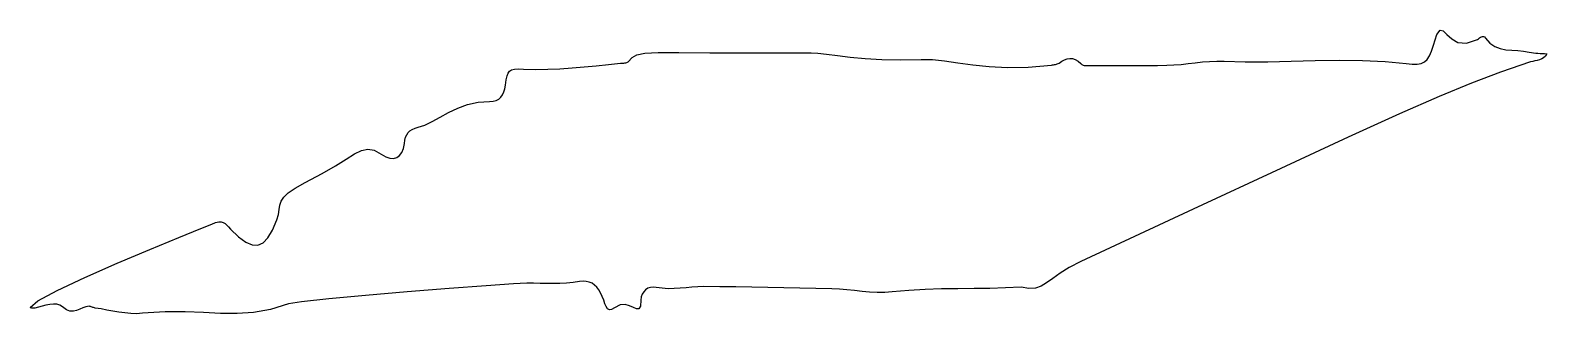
# Model space of a CAD drawing. Header units: millimetres. Extents: x -75.6 to -24.8, y -105.5 to -55.4.
# Drawn here: x -40.18 to -29.83, y -80.7 to -78.76 of the extents above; entities that cross this region are included whole.
import ezdxf

# ---------------------------------------------------------------- set-up
doc = ezdxf.new("R2010")
doc.units = ezdxf.units.MM
doc.header["$MEASUREMENT"] = 0
doc.layers.add('Layer 1', color=7, linetype='Continuous')

msp = doc.modelspace()

# ---------------------------------------------------------------- linework, layer by layer
at = {"layer": 'Layer 1'}
msp.add_open_spline([(-33.4169, -80.5186), (-33.4169, -80.5186), (-33.3631, -80.5285), (-33.3631, -80.5285), (-33.3631, -80.5285), (-33.3631, -80.5285), (-33.3189, -80.5256), (-33.3189, -80.5256), (-33.3189, -80.5256), (-33.3189, -80.5256), (-33.2801, -80.5118), (-33.2801, -80.5118), (-33.2801, -80.5118), (-33.2801, -80.5118), (-33.2421, -80.4889), (-33.2421, -80.4889), (-33.2421, -80.4889), (-33.2421, -80.4889), (-33.2005, -80.4587), (-33.2005, -80.4587), (-33.2005, -80.4587), (-33.2005, -80.4587), (-33.1508, -80.423), (-33.1508, -80.423), (-33.1508, -80.423), (-33.1508, -80.423), (-33.0886, -80.3838), (-33.0886, -80.3838), (-33.0886, -80.3838), (-33.0886, -80.3838), (-33.0094, -80.3427), (-33.0094, -80.3427), (-33.0094, -80.3427), (-33.0094, -80.3427), (-32.2426, -79.9868), (-32.2426, -79.9868), (-32.2426, -79.9868), (-32.2426, -79.9868), (-31.6436, -79.7085), (-31.6436, -79.7085), (-31.6436, -79.7085), (-31.6436, -79.7085), (-31.1833, -79.4955), (-31.1833, -79.4955), (-31.1833, -79.4955), (-31.1833, -79.4955), (-30.8324, -79.3355), (-30.8324, -79.3355), (-30.8324, -79.3355), (-30.8324, -79.3355), (-30.5616, -79.2163), (-30.5616, -79.2163), (-30.5616, -79.2163), (-30.5616, -79.2163), (-30.3417, -79.1256), (-30.3417, -79.1256), (-30.3417, -79.1256), (-30.3417, -79.1256), (-30.1436, -79.0511), (-30.1436, -79.0511), (-30.1436, -79.0511), (-30.1436, -79.0511), (-29.9379, -78.9806), (-29.9379, -78.9806), (-29.9379, -78.9806), (-29.9379, -78.9806), (-29.9231, -78.9766), (-29.9231, -78.9766), (-29.9231, -78.9766), (-29.9231, -78.9766), (-29.9075, -78.9735), (-29.9075, -78.9735), (-29.9075, -78.9735), (-29.9075, -78.9735), (-29.8917, -78.9704), (-29.8917, -78.9704), (-29.8917, -78.9704), (-29.8917, -78.9704), (-29.8763, -78.9664), (-29.8763, -78.9664), (-29.8763, -78.9664), (-29.8763, -78.9664), (-29.8616, -78.9606), (-29.8616, -78.9606), (-29.8616, -78.9606), (-29.8616, -78.9606), (-29.8483, -78.9523), (-29.8483, -78.9523), (-29.8483, -78.9523), (-29.8483, -78.9523), (-29.8368, -78.9406), (-29.8368, -78.9406), (-29.8368, -78.9406), (-29.8368, -78.9406), (-29.8277, -78.9245), (-29.8277, -78.9245), (-29.8277, -78.9245), (-29.8277, -78.9245), (-29.8426, -78.9236), (-29.8426, -78.9236), (-29.8426, -78.9236), (-29.8426, -78.9236), (-29.8576, -78.923), (-29.8576, -78.923), (-29.8576, -78.923), (-29.8576, -78.923), (-29.8727, -78.9225), (-29.8727, -78.9225), (-29.8727, -78.9225), (-29.8727, -78.9225), (-29.8878, -78.9219), (-29.8878, -78.9219), (-29.8878, -78.9219), (-29.8878, -78.9219), (-29.9027, -78.921), (-29.9027, -78.921), (-29.9027, -78.921), (-29.9027, -78.921), (-29.9175, -78.9195), (-29.9175, -78.9195), (-29.9175, -78.9195), (-29.9175, -78.9195), (-29.932, -78.9172), (-29.932, -78.9172), (-29.932, -78.9172), (-29.932, -78.9172), (-29.9463, -78.9139), (-29.9463, -78.9139), (-29.9463, -78.9139), (-29.9463, -78.9139), (-29.9851, -78.9062), (-29.9851, -78.9062), (-29.9851, -78.9062), (-29.9851, -78.9062), (-30.0252, -78.9027), (-30.0252, -78.9027), (-30.0252, -78.9027), (-30.0252, -78.9027), (-30.0657, -78.9005), (-30.0657, -78.9005), (-30.0657, -78.9005), (-30.0657, -78.9005), (-30.1059, -78.897), (-30.1059, -78.897), (-30.1059, -78.897), (-30.1059, -78.897), (-30.1449, -78.8897), (-30.1449, -78.8897), (-30.1449, -78.8897), (-30.1449, -78.8897), (-30.1819, -78.8758), (-30.1819, -78.8758), (-30.1819, -78.8758), (-30.1819, -78.8758), (-30.216, -78.8527), (-30.216, -78.8527), (-30.216, -78.8527), (-30.216, -78.8527), (-30.2463, -78.8177), (-30.2463, -78.8177), (-30.2463, -78.8177), (-30.2463, -78.8177), (-30.2531, -78.8101), (-30.2531, -78.8101), (-30.2531, -78.8101), (-30.2531, -78.8101), (-30.2598, -78.8065), (-30.2598, -78.8065), (-30.2598, -78.8065), (-30.2598, -78.8065), (-30.2666, -78.8062), (-30.2666, -78.8062), (-30.2666, -78.8062), (-30.2666, -78.8062), (-30.2735, -78.8084), (-30.2735, -78.8084), (-30.2735, -78.8084), (-30.2735, -78.8084), (-30.2803, -78.8123), (-30.2803, -78.8123), (-30.2803, -78.8123), (-30.2803, -78.8123), (-30.2872, -78.8171), (-30.2872, -78.8171), (-30.2872, -78.8171), (-30.2872, -78.8171), (-30.2941, -78.8221), (-30.2941, -78.8221), (-30.2941, -78.8221), (-30.2941, -78.8221), (-30.301, -78.8264), (-30.301, -78.8264), (-30.301, -78.8264), (-30.301, -78.8264), (-30.3759, -78.8523), (-30.3759, -78.8523), (-30.3759, -78.8523), (-30.3759, -78.8523), (-30.4333, -78.8468), (-30.4333, -78.8468), (-30.4333, -78.8468), (-30.4333, -78.8468), (-30.4764, -78.8225), (-30.4764, -78.8225), (-30.4764, -78.8225), (-30.4764, -78.8225), (-30.5089, -78.7922), (-30.5089, -78.7922), (-30.5089, -78.7922), (-30.5089, -78.7922), (-30.5341, -78.7688), (-30.5341, -78.7688), (-30.5341, -78.7688), (-30.5341, -78.7688), (-30.5556, -78.7648), (-30.5556, -78.7648), (-30.5556, -78.7648), (-30.5556, -78.7648), (-30.5769, -78.7931), (-30.5769, -78.7931), (-30.5769, -78.7931), (-30.5769, -78.7931), (-30.6013, -78.8665), (-30.6013, -78.8665), (-30.6013, -78.8665), (-30.6013, -78.8665), (-30.6136, -78.9067), (-30.6136, -78.9067), (-30.6136, -78.9067), (-30.6136, -78.9067), (-30.6271, -78.9387), (-30.6271, -78.9387), (-30.6271, -78.9387), (-30.6271, -78.9387), (-30.6427, -78.963), (-30.6427, -78.963), (-30.6427, -78.963), (-30.6427, -78.963), (-30.6615, -78.9804), (-30.6615, -78.9804), (-30.6615, -78.9804), (-30.6615, -78.9804), (-30.6844, -78.9914), (-30.6844, -78.9914), (-30.6844, -78.9914), (-30.6844, -78.9914), (-30.7125, -78.9966), (-30.7125, -78.9966), (-30.7125, -78.9966), (-30.7125, -78.9966), (-30.7467, -78.9966), (-30.7467, -78.9966), (-30.7467, -78.9966), (-30.7467, -78.9966), (-30.788, -78.9922), (-30.788, -78.9922), (-30.788, -78.9922), (-30.788, -78.9922), (-30.9309, -78.9772), (-30.9309, -78.9772), (-30.9309, -78.9772), (-30.9309, -78.9772), (-31.0842, -78.9701), (-31.0842, -78.9701), (-31.0842, -78.9701), (-31.0842, -78.9701), (-31.2445, -78.9689), (-31.2445, -78.9689), (-31.2445, -78.9689), (-31.2445, -78.9689), (-31.4083, -78.9714), (-31.4083, -78.9714), (-31.4083, -78.9714), (-31.4083, -78.9714), (-31.5722, -78.9755), (-31.5722, -78.9755), (-31.5722, -78.9755), (-31.5722, -78.9755), (-31.7328, -78.979), (-31.7328, -78.979), (-31.7328, -78.979), (-31.7328, -78.979), (-31.8868, -78.9797), (-31.8868, -78.9797), (-31.8868, -78.9797), (-31.8868, -78.9797), (-32.0306, -78.9756), (-32.0306, -78.9756), (-32.0306, -78.9756), (-32.0306, -78.9756), (-32.08, -78.9747), (-32.08, -78.9747), (-32.08, -78.9747), (-32.08, -78.9747), (-32.1291, -78.9767), (-32.1291, -78.9767), (-32.1291, -78.9767), (-32.1291, -78.9767), (-32.178, -78.9808), (-32.178, -78.9808), (-32.178, -78.9808), (-32.178, -78.9808), (-32.2268, -78.9862), (-32.2268, -78.9862), (-32.2268, -78.9862), (-32.2268, -78.9862), (-32.2756, -78.992), (-32.2756, -78.992), (-32.2756, -78.992), (-32.2756, -78.992), (-32.3243, -78.9973), (-32.3243, -78.9973), (-32.3243, -78.9973), (-32.3243, -78.9973), (-32.3731, -79.0015), (-32.3731, -79.0015), (-32.3731, -79.0015), (-32.3731, -79.0015), (-32.422, -79.0035), (-32.422, -79.0035), (-32.422, -79.0035), (-32.422, -79.0035), (-32.4862, -79.0043), (-32.4862, -79.0043), (-32.4862, -79.0043), (-32.4862, -79.0043), (-32.5504, -79.0048), (-32.5504, -79.0048), (-32.5504, -79.0048), (-32.5504, -79.0048), (-32.6146, -79.0049), (-32.6146, -79.0049), (-32.6146, -79.0049), (-32.6146, -79.0049), (-32.6788, -79.0049), (-32.6788, -79.0049), (-32.6788, -79.0049), (-32.6788, -79.0049), (-32.743, -79.0047), (-32.743, -79.0047), (-32.743, -79.0047), (-32.743, -79.0047), (-32.8072, -79.0045), (-32.8072, -79.0045), (-32.8072, -79.0045), (-32.8072, -79.0045), (-32.8714, -79.0044), (-32.8714, -79.0044), (-32.8714, -79.0044), (-32.8714, -79.0044), (-32.9356, -79.0044), (-32.9356, -79.0044), (-32.9356, -79.0044), (-32.9356, -79.0044), (-32.9454, -79.0046), (-32.9454, -79.0046), (-32.9454, -79.0046), (-32.9454, -79.0046), (-32.9554, -79.0051), (-32.9554, -79.0051), (-32.9554, -79.0051), (-32.9554, -79.0051), (-32.9655, -79.0055), (-32.9655, -79.0055), (-32.9655, -79.0055), (-32.9655, -79.0055), (-32.9754, -79.0053), (-32.9754, -79.0053), (-32.9754, -79.0053), (-32.9754, -79.0053), (-32.9849, -79.0043), (-32.9849, -79.0043), (-32.9849, -79.0043), (-32.9849, -79.0043), (-32.9938, -79.002), (-32.9938, -79.002), (-32.9938, -79.002), (-32.9938, -79.002), (-33.002, -78.998), (-33.002, -78.998), (-33.002, -78.998), (-33.002, -78.998), (-33.0092, -78.9921), (-33.0092, -78.9921), (-33.0092, -78.9921), (-33.0092, -78.9921), (-33.0278, -78.9751), (-33.0278, -78.9751), (-33.0278, -78.9751), (-33.0278, -78.9751), (-33.0462, -78.9641), (-33.0462, -78.9641), (-33.0462, -78.9641), (-33.0462, -78.9641), (-33.0645, -78.9583), (-33.0645, -78.9583), (-33.0645, -78.9583), (-33.0645, -78.9583), (-33.0828, -78.9572), (-33.0828, -78.9572), (-33.0828, -78.9572), (-33.0828, -78.9572), (-33.1012, -78.9603), (-33.1012, -78.9603), (-33.1012, -78.9603), (-33.1012, -78.9603), (-33.1196, -78.9668), (-33.1196, -78.9668), (-33.1196, -78.9668), (-33.1196, -78.9668), (-33.1384, -78.9763), (-33.1384, -78.9763), (-33.1384, -78.9763), (-33.1384, -78.9763), (-33.1574, -78.9881), (-33.1574, -78.9881), (-33.1574, -78.9881), (-33.1574, -78.9881), (-33.163, -78.9913), (-33.163, -78.9913), (-33.163, -78.9913), (-33.163, -78.9913), (-33.1691, -78.9939), (-33.1691, -78.9939), (-33.1691, -78.9939), (-33.1691, -78.9939), (-33.1755, -78.996), (-33.1755, -78.996), (-33.1755, -78.996), (-33.1755, -78.996), (-33.1822, -78.9976), (-33.1822, -78.9976), (-33.1822, -78.9976), (-33.1822, -78.9976), (-33.189, -78.999), (-33.189, -78.999), (-33.189, -78.999), (-33.189, -78.999), (-33.196, -79), (-33.196, -79), (-33.196, -79), (-33.196, -79), (-33.2029, -79.0009), (-33.2029, -79.0009), (-33.2029, -79.0009), (-33.2029, -79.0009), (-33.2097, -79.0018), (-33.2097, -79.0018), (-33.2097, -79.0018), (-33.2097, -79.0018), (-33.3678, -79.0157), (-33.3678, -79.0157), (-33.3678, -79.0157), (-33.3678, -79.0157), (-33.5089, -79.0179), (-33.5089, -79.0179), (-33.5089, -79.0179), (-33.5089, -79.0179), (-33.6348, -79.0116), (-33.6348, -79.0116), (-33.6348, -79.0116), (-33.6348, -79.0116), (-33.7472, -78.9999), (-33.7472, -78.9999), (-33.7472, -78.9999), (-33.7472, -78.9999), (-33.848, -78.986), (-33.848, -78.986), (-33.848, -78.986), (-33.848, -78.986), (-33.9389, -78.9732), (-33.9389, -78.9732), (-33.9389, -78.9732), (-33.9389, -78.9732), (-34.0217, -78.9647), (-34.0217, -78.9647), (-34.0217, -78.9647), (-34.0217, -78.9647), (-34.0982, -78.9636), (-34.0982, -78.9636), (-34.0982, -78.9636), (-34.0982, -78.9636), (-34.2394, -78.9672), (-34.2394, -78.9672), (-34.2394, -78.9672), (-34.2394, -78.9672), (-34.3675, -78.9646), (-34.3675, -78.9646), (-34.3675, -78.9646), (-34.3675, -78.9646), (-34.4823, -78.9575), (-34.4823, -78.9575), (-34.4823, -78.9575), (-34.4823, -78.9575), (-34.5836, -78.9478), (-34.5836, -78.9478), (-34.5836, -78.9478), (-34.5836, -78.9478), (-34.6711, -78.9372), (-34.6711, -78.9372), (-34.6711, -78.9372), (-34.6711, -78.9372), (-34.7447, -78.9275), (-34.7447, -78.9275), (-34.7447, -78.9275), (-34.7447, -78.9275), (-34.804, -78.9205), (-34.804, -78.9205), (-34.804, -78.9205), (-34.804, -78.9205), (-34.8489, -78.9179), (-34.8489, -78.9179), (-34.8489, -78.9179), (-34.8489, -78.9179), (-35.2448, -78.9191), (-35.2448, -78.9191), (-35.2448, -78.9191), (-35.2448, -78.9191), (-35.5408, -78.9179), (-35.5408, -78.9179), (-35.5408, -78.9179), (-35.5408, -78.9179), (-35.7525, -78.9164), (-35.7525, -78.9164), (-35.7525, -78.9164), (-35.7525, -78.9164), (-35.8958, -78.9168), (-35.8958, -78.9168), (-35.8958, -78.9168), (-35.8958, -78.9168), (-35.9863, -78.9212), (-35.9863, -78.9212), (-35.9863, -78.9212), (-35.9863, -78.9212), (-36.04, -78.9317), (-36.04, -78.9317), (-36.04, -78.9317), (-36.04, -78.9317), (-36.0724, -78.9505), (-36.0724, -78.9505), (-36.0724, -78.9505), (-36.0724, -78.9505), (-36.0994, -78.9796), (-36.0994, -78.9796), (-36.0994, -78.9796), (-36.0994, -78.9796), (-36.1034, -78.983), (-36.1034, -78.983), (-36.1034, -78.983), (-36.1034, -78.983), (-36.1087, -78.9853), (-36.1087, -78.9853), (-36.1087, -78.9853), (-36.1087, -78.9853), (-36.1151, -78.9868), (-36.1151, -78.9868), (-36.1151, -78.9868), (-36.1151, -78.9868), (-36.1221, -78.9877), (-36.1221, -78.9877), (-36.1221, -78.9877), (-36.1221, -78.9877), (-36.1296, -78.9881), (-36.1296, -78.9881), (-36.1296, -78.9881), (-36.1296, -78.9881), (-36.1372, -78.9884), (-36.1372, -78.9884), (-36.1372, -78.9884), (-36.1372, -78.9884), (-36.1447, -78.9887), (-36.1447, -78.9887), (-36.1447, -78.9887), (-36.1447, -78.9887), (-36.1517, -78.9892), (-36.1517, -78.9892), (-36.1517, -78.9892), (-36.1517, -78.9892), (-36.2344, -78.9977), (-36.2344, -78.9977), (-36.2344, -78.9977), (-36.2344, -78.9977), (-36.3171, -79.0062), (-36.3171, -79.0062), (-36.3171, -79.0062), (-36.3171, -79.0062), (-36.3997, -79.0143), (-36.3997, -79.0143), (-36.3997, -79.0143), (-36.3997, -79.0143), (-36.4825, -79.0213), (-36.4825, -79.0213), (-36.4825, -79.0213), (-36.4825, -79.0213), (-36.5654, -79.0269), (-36.5654, -79.0269), (-36.5654, -79.0269), (-36.5654, -79.0269), (-36.6484, -79.0305), (-36.6484, -79.0305), (-36.6484, -79.0305), (-36.6484, -79.0305), (-36.7316, -79.0316), (-36.7316, -79.0316), (-36.7316, -79.0316), (-36.7316, -79.0316), (-36.8151, -79.0296), (-36.8151, -79.0296), (-36.8151, -79.0296), (-36.8151, -79.0296), (-36.8501, -79.0286), (-36.8501, -79.0286), (-36.8501, -79.0286), (-36.8501, -79.0286), (-36.8767, -79.0298), (-36.8767, -79.0298), (-36.8767, -79.0298), (-36.8767, -79.0298), (-36.8963, -79.0342), (-36.8963, -79.0342), (-36.8963, -79.0342), (-36.8963, -79.0342), (-36.9102, -79.0427), (-36.9102, -79.0427), (-36.9102, -79.0427), (-36.9102, -79.0427), (-36.9199, -79.0565), (-36.9199, -79.0565), (-36.9199, -79.0565), (-36.9199, -79.0565), (-36.9266, -79.0765), (-36.9266, -79.0765), (-36.9266, -79.0765), (-36.9266, -79.0765), (-36.9319, -79.1039), (-36.9319, -79.1039), (-36.9319, -79.1039), (-36.9319, -79.1039), (-36.9371, -79.1395), (-36.9371, -79.1395), (-36.9371, -79.1395), (-36.9371, -79.1395), (-36.9415, -79.1633), (-36.9415, -79.1633), (-36.9415, -79.1633), (-36.9415, -79.1633), (-36.948, -79.185), (-36.948, -79.185), (-36.948, -79.185), (-36.948, -79.185), (-36.957, -79.2043), (-36.957, -79.2043), (-36.957, -79.2043), (-36.957, -79.2043), (-36.9686, -79.2209), (-36.9686, -79.2209), (-36.9686, -79.2209), (-36.9686, -79.2209), (-36.9831, -79.2342), (-36.9831, -79.2342), (-36.9831, -79.2342), (-36.9831, -79.2342), (-37.0008, -79.2439), (-37.0008, -79.2439), (-37.0008, -79.2439), (-37.0008, -79.2439), (-37.022, -79.2495), (-37.022, -79.2495), (-37.022, -79.2495), (-37.022, -79.2495), (-37.0469, -79.2508), (-37.0469, -79.2508), (-37.0469, -79.2508), (-37.0469, -79.2508), (-37.124, -79.2548), (-37.124, -79.2548), (-37.124, -79.2548), (-37.124, -79.2548), (-37.196, -79.271), (-37.196, -79.271), (-37.196, -79.271), (-37.196, -79.271), (-37.2633, -79.2958), (-37.2633, -79.2958), (-37.2633, -79.2958), (-37.2633, -79.2958), (-37.3258, -79.3258), (-37.3258, -79.3258), (-37.3258, -79.3258), (-37.3258, -79.3258), (-37.3838, -79.3574), (-37.3838, -79.3574), (-37.3838, -79.3574), (-37.3838, -79.3574), (-37.4376, -79.3871), (-37.4376, -79.3871), (-37.4376, -79.3871), (-37.4376, -79.3871), (-37.4871, -79.4115), (-37.4871, -79.4115), (-37.4871, -79.4115), (-37.4871, -79.4115), (-37.5327, -79.427), (-37.5327, -79.427), (-37.5327, -79.427), (-37.5327, -79.427), (-37.5551, -79.4333), (-37.5551, -79.4333), (-37.5551, -79.4333), (-37.5551, -79.4333), (-37.5739, -79.4413), (-37.5739, -79.4413), (-37.5739, -79.4413), (-37.5739, -79.4413), (-37.5894, -79.4512), (-37.5894, -79.4512), (-37.5894, -79.4512), (-37.5894, -79.4512), (-37.6019, -79.4632), (-37.6019, -79.4632), (-37.6019, -79.4632), (-37.6019, -79.4632), (-37.6117, -79.4776), (-37.6117, -79.4776), (-37.6117, -79.4776), (-37.6117, -79.4776), (-37.619, -79.4945), (-37.619, -79.4945), (-37.619, -79.4945), (-37.619, -79.4945), (-37.6242, -79.5142), (-37.6242, -79.5142), (-37.6242, -79.5142), (-37.6242, -79.5142), (-37.6277, -79.5368), (-37.6277, -79.5368), (-37.6277, -79.5368), (-37.6277, -79.5368), (-37.6341, -79.5717), (-37.6341, -79.5717), (-37.6341, -79.5717), (-37.6341, -79.5717), (-37.6451, -79.5997), (-37.6451, -79.5997), (-37.6451, -79.5997), (-37.6451, -79.5997), (-37.6601, -79.6205), (-37.6601, -79.6205), (-37.6601, -79.6205), (-37.6601, -79.6205), (-37.679, -79.634), (-37.679, -79.634), (-37.679, -79.634), (-37.679, -79.634), (-37.7013, -79.6398), (-37.7013, -79.6398), (-37.7013, -79.6398), (-37.7013, -79.6398), (-37.7268, -79.6379), (-37.7268, -79.6379), (-37.7268, -79.6379), (-37.7268, -79.6379), (-37.7551, -79.6281), (-37.7551, -79.6281), (-37.7551, -79.6281), (-37.7551, -79.6281), (-37.7858, -79.61), (-37.7858, -79.61), (-37.7858, -79.61), (-37.7858, -79.61), (-37.8332, -79.5842), (-37.8332, -79.5842), (-37.8332, -79.5842), (-37.8332, -79.5842), (-37.8764, -79.5765), (-37.8764, -79.5765), (-37.8764, -79.5765), (-37.8764, -79.5765), (-37.9198, -79.5852), (-37.9198, -79.5852), (-37.9198, -79.5852), (-37.9198, -79.5852), (-37.9682, -79.6081), (-37.9682, -79.6081), (-37.9682, -79.6081), (-37.9682, -79.6081), (-38.0262, -79.6435), (-38.0262, -79.6435), (-38.0262, -79.6435), (-38.0262, -79.6435), (-38.0985, -79.6892), (-38.0985, -79.6892), (-38.0985, -79.6892), (-38.0985, -79.6892), (-38.1898, -79.7434), (-38.1898, -79.7434), (-38.1898, -79.7434), (-38.1898, -79.7434), (-38.3046, -79.8042), (-38.3046, -79.8042), (-38.3046, -79.8042), (-38.3046, -79.8042), (-38.3742, -79.8418), (-38.3742, -79.8418), (-38.3742, -79.8418), (-38.3742, -79.8418), (-38.4217, -79.8746), (-38.4217, -79.8746), (-38.4217, -79.8746), (-38.4217, -79.8746), (-38.4517, -79.904), (-38.4517, -79.904), (-38.4517, -79.904), (-38.4517, -79.904), (-38.4687, -79.9319), (-38.4687, -79.9319), (-38.4687, -79.9319), (-38.4687, -79.9319), (-38.4773, -79.9597), (-38.4773, -79.9597), (-38.4773, -79.9597), (-38.4773, -79.9597), (-38.4821, -79.9891), (-38.4821, -79.9891), (-38.4821, -79.9891), (-38.4821, -79.9891), (-38.4876, -80.0218), (-38.4876, -80.0218), (-38.4876, -80.0218), (-38.4876, -80.0218), (-38.4985, -80.0594), (-38.4985, -80.0594), (-38.4985, -80.0594), (-38.4985, -80.0594), (-38.5282, -80.1293), (-38.5282, -80.1293), (-38.5282, -80.1293), (-38.5282, -80.1293), (-38.5591, -80.1812), (-38.5591, -80.1812), (-38.5591, -80.1812), (-38.5591, -80.1812), (-38.5921, -80.2153), (-38.5921, -80.2153), (-38.5921, -80.2153), (-38.5921, -80.2153), (-38.6278, -80.2316), (-38.6278, -80.2316), (-38.6278, -80.2316), (-38.6278, -80.2316), (-38.6672, -80.2304), (-38.6672, -80.2304), (-38.6672, -80.2304), (-38.6672, -80.2304), (-38.7109, -80.2117), (-38.7109, -80.2117), (-38.7109, -80.2117), (-38.7109, -80.2117), (-38.7598, -80.1759), (-38.7598, -80.1759), (-38.7598, -80.1759), (-38.7598, -80.1759), (-38.8145, -80.1229), (-38.8145, -80.1229), (-38.8145, -80.1229), (-38.8145, -80.1229), (-38.8285, -80.1075), (-38.8285, -80.1075), (-38.8285, -80.1075), (-38.8285, -80.1075), (-38.8406, -80.0943), (-38.8406, -80.0943), (-38.8406, -80.0943), (-38.8406, -80.0943), (-38.8521, -80.0837), (-38.8521, -80.0837), (-38.8521, -80.0837), (-38.8521, -80.0837), (-38.8642, -80.0763), (-38.8642, -80.0763), (-38.8642, -80.0763), (-38.8642, -80.0763), (-38.8781, -80.0725), (-38.8781, -80.0725), (-38.8781, -80.0725), (-38.8781, -80.0725), (-38.8951, -80.0729), (-38.8951, -80.0729), (-38.8951, -80.0729), (-38.8951, -80.0729), (-38.9164, -80.0778), (-38.9164, -80.0778), (-38.9164, -80.0778), (-38.9164, -80.0778), (-38.9433, -80.0877), (-38.9433, -80.0877), (-38.9433, -80.0877), (-38.9433, -80.0877), (-39.0172, -80.1177), (-39.0172, -80.1177), (-39.0172, -80.1177), (-39.0172, -80.1177), (-39.1672, -80.1787), (-39.1672, -80.1787), (-39.1672, -80.1787), (-39.1672, -80.1787), (-39.3668, -80.261), (-39.3668, -80.261), (-39.3668, -80.261), (-39.3668, -80.261), (-39.5896, -80.3552), (-39.5896, -80.3552), (-39.5896, -80.3552), (-39.5896, -80.3552), (-39.809, -80.4516), (-39.809, -80.4516), (-39.809, -80.4516), (-39.809, -80.4516), (-39.9985, -80.5406), (-39.9985, -80.5406), (-39.9985, -80.5406), (-39.9985, -80.5406), (-40.1316, -80.6128), (-40.1316, -80.6128), (-40.1316, -80.6128), (-40.1316, -80.6128), (-40.1818, -80.6584), (-40.1818, -80.6584), (-40.1818, -80.6584), (-40.1818, -80.6584), (-40.1809, -80.6591), (-40.1809, -80.6591), (-40.1809, -80.6591), (-40.1809, -80.6591), (-40.1785, -80.6599), (-40.1785, -80.6599), (-40.1785, -80.6599), (-40.1785, -80.6599), (-40.1748, -80.6608), (-40.1748, -80.6608), (-40.1748, -80.6608), (-40.1748, -80.6608), (-40.1704, -80.6617), (-40.1704, -80.6617), (-40.1704, -80.6617), (-40.1704, -80.6617), (-40.1655, -80.6623), (-40.1655, -80.6623), (-40.1655, -80.6623), (-40.1655, -80.6623), (-40.1605, -80.6627), (-40.1605, -80.6627), (-40.1605, -80.6627), (-40.1605, -80.6627), (-40.1558, -80.6628), (-40.1558, -80.6628), (-40.1558, -80.6628), (-40.1558, -80.6628), (-40.1516, -80.6623), (-40.1516, -80.6623), (-40.1516, -80.6623), (-40.1516, -80.6623), (-40.1269, -80.6563), (-40.1269, -80.6563), (-40.1269, -80.6563), (-40.1269, -80.6563), (-40.1012, -80.6492), (-40.1012, -80.6492), (-40.1012, -80.6492), (-40.1012, -80.6492), (-40.0751, -80.6422), (-40.0751, -80.6422), (-40.0751, -80.6422), (-40.0751, -80.6422), (-40.0493, -80.6367), (-40.0493, -80.6367), (-40.0493, -80.6367), (-40.0493, -80.6367), (-40.0244, -80.6338), (-40.0244, -80.6338), (-40.0244, -80.6338), (-40.0244, -80.6338), (-40.0012, -80.6347), (-40.0012, -80.6347), (-40.0012, -80.6347), (-40.0012, -80.6347), (-39.9802, -80.6408), (-39.9802, -80.6408), (-39.9802, -80.6408), (-39.9802, -80.6408), (-39.9622, -80.6533), (-39.9622, -80.6533), (-39.9622, -80.6533), (-39.9622, -80.6533), (-39.9355, -80.6739), (-39.9355, -80.6739), (-39.9355, -80.6739), (-39.9355, -80.6739), (-39.9109, -80.6831), (-39.9109, -80.6831), (-39.9109, -80.6831), (-39.9109, -80.6831), (-39.8878, -80.6835), (-39.8878, -80.6835), (-39.8878, -80.6835), (-39.8878, -80.6835), (-39.8659, -80.6779), (-39.8659, -80.6779), (-39.8659, -80.6779), (-39.8659, -80.6779), (-39.8447, -80.6689), (-39.8447, -80.6689), (-39.8447, -80.6689), (-39.8447, -80.6689), (-39.8237, -80.6594), (-39.8237, -80.6594), (-39.8237, -80.6594), (-39.8237, -80.6594), (-39.8026, -80.652), (-39.8026, -80.652), (-39.8026, -80.652), (-39.8026, -80.652), (-39.7809, -80.6494), (-39.7809, -80.6494), (-39.7809, -80.6494), (-39.7809, -80.6494), (-39.7757, -80.65), (-39.7757, -80.65), (-39.7757, -80.65), (-39.7757, -80.65), (-39.7705, -80.6512), (-39.7705, -80.6512), (-39.7705, -80.6512), (-39.7705, -80.6512), (-39.7653, -80.6528), (-39.7653, -80.6528), (-39.7653, -80.6528), (-39.7653, -80.6528), (-39.7601, -80.6547), (-39.7601, -80.6547), (-39.7601, -80.6547), (-39.7601, -80.6547), (-39.7549, -80.6567), (-39.7549, -80.6567), (-39.7549, -80.6567), (-39.7549, -80.6567), (-39.7497, -80.6585), (-39.7497, -80.6585), (-39.7497, -80.6585), (-39.7497, -80.6585), (-39.7445, -80.6601), (-39.7445, -80.6601), (-39.7445, -80.6601), (-39.7445, -80.6601), (-39.7392, -80.6611), (-39.7392, -80.6611), (-39.7392, -80.6611), (-39.7392, -80.6611), (-39.6988, -80.6676), (-39.6988, -80.6676), (-39.6988, -80.6676), (-39.6988, -80.6676), (-39.6584, -80.6749), (-39.6584, -80.6749), (-39.6584, -80.6749), (-39.6584, -80.6749), (-39.618, -80.6824), (-39.618, -80.6824), (-39.618, -80.6824), (-39.618, -80.6824), (-39.5776, -80.6893), (-39.5776, -80.6893), (-39.5776, -80.6893), (-39.5776, -80.6893), (-39.5372, -80.695), (-39.5372, -80.695), (-39.5372, -80.695), (-39.5372, -80.695), (-39.4965, -80.6987), (-39.4965, -80.6987), (-39.4965, -80.6987), (-39.4965, -80.6987), (-39.4558, -80.6997), (-39.4558, -80.6997), (-39.4558, -80.6997), (-39.4558, -80.6997), (-39.4149, -80.6972), (-39.4149, -80.6972), (-39.4149, -80.6972), (-39.4149, -80.6972), (-39.2622, -80.6864), (-39.2622, -80.6864), (-39.2622, -80.6864), (-39.2622, -80.6864), (-39.125, -80.6861), (-39.125, -80.6861), (-39.125, -80.6861), (-39.125, -80.6861), (-38.9996, -80.6914), (-38.9996, -80.6914), (-38.9996, -80.6914), (-38.9996, -80.6914), (-38.8824, -80.6975), (-38.8824, -80.6975), (-38.8824, -80.6975), (-38.8824, -80.6975), (-38.7695, -80.6995), (-38.7695, -80.6995), (-38.7695, -80.6995), (-38.7695, -80.6995), (-38.6572, -80.6926), (-38.6572, -80.6926), (-38.6572, -80.6926), (-38.6572, -80.6926), (-38.5419, -80.6721), (-38.5419, -80.6721), (-38.5419, -80.6721), (-38.5419, -80.6721), (-38.4198, -80.6329), (-38.4198, -80.6329), (-38.4198, -80.6329), (-38.4198, -80.6329), (-38.3309, -80.618), (-38.3309, -80.618), (-38.3309, -80.618), (-38.3309, -80.618), (-38.1442, -80.5978), (-38.1442, -80.5978), (-38.1442, -80.5978), (-38.1442, -80.5978), (-37.8922, -80.5745), (-37.8922, -80.5745), (-37.8922, -80.5745), (-37.8922, -80.5745), (-37.6075, -80.5503), (-37.6075, -80.5503), (-37.6075, -80.5503), (-37.6075, -80.5503), (-37.3224, -80.5277), (-37.3224, -80.5277), (-37.3224, -80.5277), (-37.3224, -80.5277), (-37.0697, -80.5087), (-37.0697, -80.5087), (-37.0697, -80.5087), (-37.0697, -80.5087), (-36.8817, -80.4958), (-36.8817, -80.4958), (-36.8817, -80.4958), (-36.8817, -80.4958), (-36.7911, -80.4911), (-36.7911, -80.4911), (-36.7911, -80.4911), (-36.7911, -80.4911), (-36.746, -80.4917), (-36.746, -80.4917), (-36.746, -80.4917), (-36.746, -80.4917), (-36.701, -80.4927), (-36.701, -80.4927), (-36.701, -80.4927), (-36.701, -80.4927), (-36.656, -80.4935), (-36.656, -80.4935), (-36.656, -80.4935), (-36.656, -80.4935), (-36.611, -80.4937), (-36.611, -80.4937), (-36.611, -80.4937), (-36.611, -80.4937), (-36.566, -80.4929), (-36.566, -80.4929), (-36.566, -80.4929), (-36.566, -80.4929), (-36.5211, -80.4907), (-36.5211, -80.4907), (-36.5211, -80.4907), (-36.5211, -80.4907), (-36.4762, -80.4866), (-36.4762, -80.4866), (-36.4762, -80.4866), (-36.4762, -80.4866), (-36.4313, -80.4801), (-36.4313, -80.4801), (-36.4313, -80.4801), (-36.4313, -80.4801), (-36.4075, -80.4777), (-36.4075, -80.4777), (-36.4075, -80.4777), (-36.4075, -80.4777), (-36.3855, -80.4791), (-36.3855, -80.4791), (-36.3855, -80.4791), (-36.3855, -80.4791), (-36.3651, -80.484), (-36.3651, -80.484), (-36.3651, -80.484), (-36.3651, -80.484), (-36.3463, -80.4923), (-36.3463, -80.4923), (-36.3463, -80.4923), (-36.3463, -80.4923), (-36.3293, -80.5039), (-36.3293, -80.5039), (-36.3293, -80.5039), (-36.3293, -80.5039), (-36.3139, -80.5185), (-36.3139, -80.5185), (-36.3139, -80.5185), (-36.3139, -80.5185), (-36.3002, -80.536), (-36.3002, -80.536), (-36.3002, -80.536), (-36.3002, -80.536), (-36.2881, -80.5563), (-36.2881, -80.5563), (-36.2881, -80.5563), (-36.2881, -80.5563), (-36.2762, -80.5825), (-36.2762, -80.5825), (-36.2762, -80.5825), (-36.2762, -80.5825), (-36.2665, -80.6082), (-36.2665, -80.6082), (-36.2665, -80.6082), (-36.2665, -80.6082), (-36.258, -80.6317), (-36.258, -80.6317), (-36.258, -80.6317), (-36.258, -80.6317), (-36.2495, -80.6514), (-36.2495, -80.6514), (-36.2495, -80.6514), (-36.2495, -80.6514), (-36.2399, -80.6657), (-36.2399, -80.6657), (-36.2399, -80.6657), (-36.2399, -80.6657), (-36.2281, -80.6729), (-36.2281, -80.6729), (-36.2281, -80.6729), (-36.2281, -80.6729), (-36.213, -80.6715), (-36.213, -80.6715), (-36.213, -80.6715), (-36.213, -80.6715), (-36.1933, -80.6598), (-36.1933, -80.6598), (-36.1933, -80.6598), (-36.1933, -80.6598), (-36.1551, -80.6398), (-36.1551, -80.6398), (-36.1551, -80.6398), (-36.1551, -80.6398), (-36.1204, -80.6374), (-36.1204, -80.6374), (-36.1204, -80.6374), (-36.1204, -80.6374), (-36.0897, -80.6459), (-36.0897, -80.6459), (-36.0897, -80.6459), (-36.0897, -80.6459), (-36.0635, -80.6582), (-36.0635, -80.6582), (-36.0635, -80.6582), (-36.0635, -80.6582), (-36.0422, -80.6673), (-36.0422, -80.6673), (-36.0422, -80.6673), (-36.0422, -80.6673), (-36.0263, -80.6665), (-36.0263, -80.6665), (-36.0263, -80.6665), (-36.0263, -80.6665), (-36.0161, -80.6486), (-36.0161, -80.6486), (-36.0161, -80.6486), (-36.0161, -80.6486), (-36.0123, -80.6068), (-36.0123, -80.6068), (-36.0123, -80.6068), (-36.0123, -80.6068), (-36.0098, -80.5852), (-36.0098, -80.5852), (-36.0098, -80.5852), (-36.0098, -80.5852), (-36.0034, -80.566), (-36.0034, -80.566), (-36.0034, -80.566), (-36.0034, -80.566), (-35.9934, -80.5495), (-35.9934, -80.5495), (-35.9934, -80.5495), (-35.9934, -80.5495), (-35.9805, -80.5362), (-35.9805, -80.5362), (-35.9805, -80.5362), (-35.9805, -80.5362), (-35.965, -80.5263), (-35.965, -80.5263), (-35.965, -80.5263), (-35.965, -80.5263), (-35.9475, -80.5201), (-35.9475, -80.5201), (-35.9475, -80.5201), (-35.9475, -80.5201), (-35.9285, -80.5179), (-35.9285, -80.5179), (-35.9285, -80.5179), (-35.9285, -80.5179), (-35.9085, -80.52), (-35.9085, -80.52), (-35.9085, -80.52), (-35.9085, -80.52), (-35.8673, -80.5266), (-35.8673, -80.5266), (-35.8673, -80.5266), (-35.8673, -80.5266), (-35.8263, -80.5293), (-35.8263, -80.5293), (-35.8263, -80.5293), (-35.8263, -80.5293), (-35.7856, -80.5289), (-35.7856, -80.5289), (-35.7856, -80.5289), (-35.7856, -80.5289), (-35.7449, -80.5264), (-35.7449, -80.5264), (-35.7449, -80.5264), (-35.7449, -80.5264), (-35.7044, -80.5229), (-35.7044, -80.5229), (-35.7044, -80.5229), (-35.7044, -80.5229), (-35.6639, -80.5192), (-35.6639, -80.5192), (-35.6639, -80.5192), (-35.6639, -80.5192), (-35.6233, -80.5162), (-35.6233, -80.5162), (-35.6233, -80.5162), (-35.6233, -80.5162), (-35.5827, -80.5151), (-35.5827, -80.5151), (-35.5827, -80.5151), (-35.5827, -80.5151), (-35.4735, -80.5155), (-35.4735, -80.5155), (-35.4735, -80.5155), (-35.4735, -80.5155), (-35.3643, -80.5165), (-35.3643, -80.5165), (-35.3643, -80.5165), (-35.3643, -80.5165), (-35.2551, -80.5181), (-35.2551, -80.5181), (-35.2551, -80.5181), (-35.2551, -80.5181), (-35.1459, -80.52), (-35.1459, -80.52), (-35.1459, -80.52), (-35.1459, -80.52), (-35.0367, -80.5222), (-35.0367, -80.5222), (-35.0367, -80.5222), (-35.0367, -80.5222), (-34.9275, -80.5246), (-34.9275, -80.5246), (-34.9275, -80.5246), (-34.9275, -80.5246), (-34.8183, -80.527), (-34.8183, -80.527), (-34.8183, -80.527), (-34.8183, -80.527), (-34.7091, -80.5293), (-34.7091, -80.5293), (-34.7091, -80.5293), (-34.7091, -80.5293), (-34.6573, -80.5317), (-34.6573, -80.5317), (-34.6573, -80.5317), (-34.6573, -80.5317), (-34.6055, -80.5363), (-34.6055, -80.5363), (-34.6055, -80.5363), (-34.6055, -80.5363), (-34.5539, -80.5418), (-34.5539, -80.5418), (-34.5539, -80.5418), (-34.5539, -80.5418), (-34.5023, -80.5475), (-34.5023, -80.5475), (-34.5023, -80.5475), (-34.5023, -80.5475), (-34.4507, -80.5523), (-34.4507, -80.5523), (-34.4507, -80.5523), (-34.4507, -80.5523), (-34.3992, -80.5552), (-34.3992, -80.5552), (-34.3992, -80.5552), (-34.3992, -80.5552), (-34.3477, -80.5553), (-34.3477, -80.5553), (-34.3477, -80.5553), (-34.3477, -80.5553), (-34.2963, -80.5514), (-34.2963, -80.5514), (-34.2963, -80.5514), (-34.2963, -80.5514), (-34.1836, -80.5406), (-34.1836, -80.5406), (-34.1836, -80.5406), (-34.1836, -80.5406), (-34.0711, -80.534), (-34.0711, -80.534), (-34.0711, -80.534), (-34.0711, -80.534), (-33.9591, -80.5306), (-33.9591, -80.5306), (-33.9591, -80.5306), (-33.9591, -80.5306), (-33.8479, -80.529), (-33.8479, -80.529), (-33.8479, -80.529), (-33.8479, -80.529), (-33.7378, -80.5283), (-33.7378, -80.5283), (-33.7378, -80.5283), (-33.7378, -80.5283), (-33.6291, -80.527), (-33.6291, -80.527), (-33.6291, -80.527), (-33.6291, -80.527), (-33.522, -80.5242), (-33.522, -80.5242), (-33.522, -80.5242), (-33.522, -80.5242), (-33.4169, -80.5186), (-33.4169, -80.5186), (-33.4169, -80.5186), (-33.4169, -80.5186), (-33.4169, -80.5186), (-33.4169, -80.5186)], degree=3, knots=[0, 0, 0, 0, 0.0027624, 0.0027624, 0.0027624, 0.0027624, 0.0055249, 0.0055249, 0.0055249, 0.0055249, 0.0082873, 0.0082873, 0.0082873, 0.0082873, 0.0110497, 0.0110497, 0.0110497, 0.0110497, 0.0138122, 0.0138122, 0.0138122, 0.0138122, 0.0165746, 0.0165746, 0.0165746, 0.0165746, 0.019337, 0.019337, 0.019337, 0.019337, 0.0220994, 0.0220994, 0.0220994, 0.0220994, 0.0248619, 0.0248619, 0.0248619, 0.0248619, 0.0276243, 0.0276243, 0.0276243, 0.0276243, 0.0303867, 0.0303867, 0.0303867, 0.0303867, 0.0331492, 0.0331492, 0.0331492, 0.0331492, 0.0359116, 0.0359116, 0.0359116, 0.0359116, 0.038674, 0.038674, 0.038674, 0.038674, 0.0414365, 0.0414365, 0.0414365, 0.0414365, 0.0441989, 0.0441989, 0.0441989, 0.0441989, 0.0469613, 0.0469613, 0.0469613, 0.0469613, 0.0497238, 0.0497238, 0.0497238, 0.0497238, 0.0524862, 0.0524862, 0.0524862, 0.0524862, 0.0552486, 0.0552486, 0.0552486, 0.0552486, 0.058011, 0.058011, 0.058011, 0.058011, 0.0607735, 0.0607735, 0.0607735, 0.0607735, 0.0635359, 0.0635359, 0.0635359, 0.0635359, 0.0662983, 0.0662983, 0.0662983, 0.0662983, 0.0690608, 0.0690608, 0.0690608, 0.0690608, 0.0718232, 0.0718232, 0.0718232, 0.0718232, 0.0745856, 0.0745856, 0.0745856, 0.0745856, 0.0773481, 0.0773481, 0.0773481, 0.0773481, 0.0801105, 0.0801105, 0.0801105, 0.0801105, 0.0828729, 0.0828729, 0.0828729, 0.0828729, 0.0856354, 0.0856354, 0.0856354, 0.0856354, 0.0883978, 0.0883978, 0.0883978, 0.0883978, 0.0911602, 0.0911602, 0.0911602, 0.0911602, 0.0939227, 0.0939227, 0.0939227, 0.0939227, 0.0966851, 0.0966851, 0.0966851, 0.0966851, 0.0994475, 0.0994475, 0.0994475, 0.0994475, 0.1022099, 0.1022099, 0.1022099, 0.1022099, 0.1049724, 0.1049724, 0.1049724, 0.1049724, 0.1077348, 0.1077348, 0.1077348, 0.1077348, 0.1104972, 0.1104972, 0.1104972, 0.1104972, 0.1132597, 0.1132597, 0.1132597, 0.1132597, 0.1160221, 0.1160221, 0.1160221, 0.1160221, 0.1187845, 0.1187845, 0.1187845, 0.1187845, 0.121547, 0.121547, 0.121547, 0.121547, 0.1243094, 0.1243094, 0.1243094, 0.1243094, 0.1270718, 0.1270718, 0.1270718, 0.1270718, 0.1298343, 0.1298343, 0.1298343, 0.1298343, 0.1325967, 0.1325967, 0.1325967, 0.1325967, 0.1353591, 0.1353591, 0.1353591, 0.1353591, 0.1381215, 0.1381215, 0.1381215, 0.1381215, 0.140884, 0.140884, 0.140884, 0.140884, 0.1436464, 0.1436464, 0.1436464, 0.1436464, 0.1464088, 0.1464088, 0.1464088, 0.1464088, 0.1491713, 0.1491713, 0.1491713, 0.1491713, 0.1519337, 0.1519337, 0.1519337, 0.1519337, 0.1546961, 0.1546961, 0.1546961, 0.1546961, 0.1574586, 0.1574586, 0.1574586, 0.1574586, 0.160221, 0.160221, 0.160221, 0.160221, 0.1629834, 0.1629834, 0.1629834, 0.1629834, 0.1657459, 0.1657459, 0.1657459, 0.1657459, 0.1685083, 0.1685083, 0.1685083, 0.1685083, 0.1712707, 0.1712707, 0.1712707, 0.1712707, 0.1740331, 0.1740331, 0.1740331, 0.1740331, 0.1767956, 0.1767956, 0.1767956, 0.1767956, 0.179558, 0.179558, 0.179558, 0.179558, 0.1823204, 0.1823204, 0.1823204, 0.1823204, 0.1850829, 0.1850829, 0.1850829, 0.1850829, 0.1878453, 0.1878453, 0.1878453, 0.1878453, 0.1906077, 0.1906077, 0.1906077, 0.1906077, 0.1933702, 0.1933702, 0.1933702, 0.1933702, 0.1961326, 0.1961326, 0.1961326, 0.1961326, 0.198895, 0.198895, 0.198895, 0.198895, 0.2016575, 0.2016575, 0.2016575, 0.2016575, 0.2044199, 0.2044199, 0.2044199, 0.2044199, 0.2071823, 0.2071823, 0.2071823, 0.2071823, 0.2099448, 0.2099448, 0.2099448, 0.2099448, 0.2127072, 0.2127072, 0.2127072, 0.2127072, 0.2154696, 0.2154696, 0.2154696, 0.2154696, 0.218232, 0.218232, 0.218232, 0.218232, 0.2209945, 0.2209945, 0.2209945, 0.2209945, 0.2237569, 0.2237569, 0.2237569, 0.2237569, 0.2265193, 0.2265193, 0.2265193, 0.2265193, 0.2292818, 0.2292818, 0.2292818, 0.2292818, 0.2320442, 0.2320442, 0.2320442, 0.2320442, 0.2348066, 0.2348066, 0.2348066, 0.2348066, 0.2375691, 0.2375691, 0.2375691, 0.2375691, 0.2403315, 0.2403315, 0.2403315, 0.2403315, 0.2430939, 0.2430939, 0.2430939, 0.2430939, 0.2458564, 0.2458564, 0.2458564, 0.2458564, 0.2486188, 0.2486188, 0.2486188, 0.2486188, 0.2513812, 0.2513812, 0.2513812, 0.2513812, 0.2541436, 0.2541436, 0.2541436, 0.2541436, 0.2569061, 0.2569061, 0.2569061, 0.2569061, 0.2596685, 0.2596685, 0.2596685, 0.2596685, 0.2624309, 0.2624309, 0.2624309, 0.2624309, 0.2651934, 0.2651934, 0.2651934, 0.2651934, 0.2679558, 0.2679558, 0.2679558, 0.2679558, 0.2707182, 0.2707182, 0.2707182, 0.2707182, 0.2734807, 0.2734807, 0.2734807, 0.2734807, 0.2762431, 0.2762431, 0.2762431, 0.2762431, 0.2790055, 0.2790055, 0.2790055, 0.2790055, 0.281768, 0.281768, 0.281768, 0.281768, 0.2845304, 0.2845304, 0.2845304, 0.2845304, 0.2872928, 0.2872928, 0.2872928, 0.2872928, 0.2900552, 0.2900552, 0.2900552, 0.2900552, 0.2928177, 0.2928177, 0.2928177, 0.2928177, 0.2955801, 0.2955801, 0.2955801, 0.2955801, 0.2983425, 0.2983425, 0.2983425, 0.2983425, 0.301105, 0.301105, 0.301105, 0.301105, 0.3038674, 0.3038674, 0.3038674, 0.3038674, 0.3066298, 0.3066298, 0.3066298, 0.3066298, 0.3093923, 0.3093923, 0.3093923, 0.3093923, 0.3121547, 0.3121547, 0.3121547, 0.3121547, 0.3149171, 0.3149171, 0.3149171, 0.3149171, 0.3176796, 0.3176796, 0.3176796, 0.3176796, 0.320442, 0.320442, 0.320442, 0.320442, 0.3232044, 0.3232044, 0.3232044, 0.3232044, 0.3259669, 0.3259669, 0.3259669, 0.3259669, 0.3287293, 0.3287293, 0.3287293, 0.3287293, 0.3314917, 0.3314917, 0.3314917, 0.3314917, 0.3342541, 0.3342541, 0.3342541, 0.3342541, 0.3370166, 0.3370166, 0.3370166, 0.3370166, 0.339779, 0.339779, 0.339779, 0.339779, 0.3425414, 0.3425414, 0.3425414, 0.3425414, 0.3453039, 0.3453039, 0.3453039, 0.3453039, 0.3480663, 0.3480663, 0.3480663, 0.3480663, 0.3508287, 0.3508287, 0.3508287, 0.3508287, 0.3535912, 0.3535912, 0.3535912, 0.3535912, 0.3563536, 0.3563536, 0.3563536, 0.3563536, 0.359116, 0.359116, 0.359116, 0.359116, 0.3618785, 0.3618785, 0.3618785, 0.3618785, 0.3646409, 0.3646409, 0.3646409, 0.3646409, 0.3674033, 0.3674033, 0.3674033, 0.3674033, 0.3701657, 0.3701657, 0.3701657, 0.3701657, 0.3729282, 0.3729282, 0.3729282, 0.3729282, 0.3756906, 0.3756906, 0.3756906, 0.3756906, 0.378453, 0.378453, 0.378453, 0.378453, 0.3812155, 0.3812155, 0.3812155, 0.3812155, 0.3839779, 0.3839779, 0.3839779, 0.3839779, 0.3867403, 0.3867403, 0.3867403, 0.3867403, 0.3895028, 0.3895028, 0.3895028, 0.3895028, 0.3922652, 0.3922652, 0.3922652, 0.3922652, 0.3950276, 0.3950276, 0.3950276, 0.3950276, 0.3977901, 0.3977901, 0.3977901, 0.3977901, 0.4005525, 0.4005525, 0.4005525, 0.4005525, 0.4033149, 0.4033149, 0.4033149, 0.4033149, 0.4060773, 0.4060773, 0.4060773, 0.4060773, 0.4088398, 0.4088398, 0.4088398, 0.4088398, 0.4116022, 0.4116022, 0.4116022, 0.4116022, 0.4143646, 0.4143646, 0.4143646, 0.4143646, 0.4171271, 0.4171271, 0.4171271, 0.4171271, 0.4198895, 0.4198895, 0.4198895, 0.4198895, 0.4226519, 0.4226519, 0.4226519, 0.4226519, 0.4254144, 0.4254144, 0.4254144, 0.4254144, 0.4281768, 0.4281768, 0.4281768, 0.4281768, 0.4309392, 0.4309392, 0.4309392, 0.4309392, 0.4337017, 0.4337017, 0.4337017, 0.4337017, 0.4364641, 0.4364641, 0.4364641, 0.4364641, 0.4392265, 0.4392265, 0.4392265, 0.4392265, 0.441989, 0.441989, 0.441989, 0.441989, 0.4447514, 0.4447514, 0.4447514, 0.4447514, 0.4475138, 0.4475138, 0.4475138, 0.4475138, 0.4502762, 0.4502762, 0.4502762, 0.4502762, 0.4530387, 0.4530387, 0.4530387, 0.4530387, 0.4558011, 0.4558011, 0.4558011, 0.4558011, 0.4585635, 0.4585635, 0.4585635, 0.4585635, 0.461326, 0.461326, 0.461326, 0.461326, 0.4640884, 0.4640884, 0.4640884, 0.4640884, 0.4668508, 0.4668508, 0.4668508, 0.4668508, 0.4696133, 0.4696133, 0.4696133, 0.4696133, 0.4723757, 0.4723757, 0.4723757, 0.4723757, 0.4751381, 0.4751381, 0.4751381, 0.4751381, 0.4779006, 0.4779006, 0.4779006, 0.4779006, 0.480663, 0.480663, 0.480663, 0.480663, 0.4834254, 0.4834254, 0.4834254, 0.4834254, 0.4861878, 0.4861878, 0.4861878, 0.4861878, 0.4889503, 0.4889503, 0.4889503, 0.4889503, 0.4917127, 0.4917127, 0.4917127, 0.4917127, 0.4944751, 0.4944751, 0.4944751, 0.4944751, 0.4972376, 0.4972376, 0.4972376, 0.4972376, 0.5, 0.5, 0.5, 0.5, 0.5027624, 0.5027624, 0.5027624, 0.5027624, 0.5055249, 0.5055249, 0.5055249, 0.5055249, 0.5082873, 0.5082873, 0.5082873, 0.5082873, 0.5110497, 0.5110497, 0.5110497, 0.5110497, 0.5138122, 0.5138122, 0.5138122, 0.5138122, 0.5165746, 0.5165746, 0.5165746, 0.5165746, 0.519337, 0.519337, 0.519337, 0.519337, 0.5220994, 0.5220994, 0.5220994, 0.5220994, 0.5248619, 0.5248619, 0.5248619, 0.5248619, 0.5276243, 0.5276243, 0.5276243, 0.5276243, 0.5303867, 0.5303867, 0.5303867, 0.5303867, 0.5331492, 0.5331492, 0.5331492, 0.5331492, 0.5359116, 0.5359116, 0.5359116, 0.5359116, 0.538674, 0.538674, 0.538674, 0.538674, 0.5414365, 0.5414365, 0.5414365, 0.5414365, 0.5441989, 0.5441989, 0.5441989, 0.5441989, 0.5469613, 0.5469613, 0.5469613, 0.5469613, 0.5497238, 0.5497238, 0.5497238, 0.5497238, 0.5524862, 0.5524862, 0.5524862, 0.5524862, 0.5552486, 0.5552486, 0.5552486, 0.5552486, 0.558011, 0.558011, 0.558011, 0.558011, 0.5607735, 0.5607735, 0.5607735, 0.5607735, 0.5635359, 0.5635359, 0.5635359, 0.5635359, 0.5662983, 0.5662983, 0.5662983, 0.5662983, 0.5690608, 0.5690608, 0.5690608, 0.5690608, 0.5718232, 0.5718232, 0.5718232, 0.5718232, 0.5745856, 0.5745856, 0.5745856, 0.5745856, 0.5773481, 0.5773481, 0.5773481, 0.5773481, 0.5801105, 0.5801105, 0.5801105, 0.5801105, 0.5828729, 0.5828729, 0.5828729, 0.5828729, 0.5856354, 0.5856354, 0.5856354, 0.5856354, 0.5883978, 0.5883978, 0.5883978, 0.5883978, 0.5911602, 0.5911602, 0.5911602, 0.5911602, 0.5939227, 0.5939227, 0.5939227, 0.5939227, 0.5966851, 0.5966851, 0.5966851, 0.5966851, 0.5994475, 0.5994475, 0.5994475, 0.5994475, 0.6022099, 0.6022099, 0.6022099, 0.6022099, 0.6049724, 0.6049724, 0.6049724, 0.6049724, 0.6077348, 0.6077348, 0.6077348, 0.6077348, 0.6104972, 0.6104972, 0.6104972, 0.6104972, 0.6132597, 0.6132597, 0.6132597, 0.6132597, 0.6160221, 0.6160221, 0.6160221, 0.6160221, 0.6187845, 0.6187845, 0.6187845, 0.6187845, 0.621547, 0.621547, 0.621547, 0.621547, 0.6243094, 0.6243094, 0.6243094, 0.6243094, 0.6270718, 0.6270718, 0.6270718, 0.6270718, 0.6298343, 0.6298343, 0.6298343, 0.6298343, 0.6325967, 0.6325967, 0.6325967, 0.6325967, 0.6353591, 0.6353591, 0.6353591, 0.6353591, 0.6381215, 0.6381215, 0.6381215, 0.6381215, 0.640884, 0.640884, 0.640884, 0.640884, 0.6436464, 0.6436464, 0.6436464, 0.6436464, 0.6464088, 0.6464088, 0.6464088, 0.6464088, 0.6491713, 0.6491713, 0.6491713, 0.6491713, 0.6519337, 0.6519337, 0.6519337, 0.6519337, 0.6546961, 0.6546961, 0.6546961, 0.6546961, 0.6574586, 0.6574586, 0.6574586, 0.6574586, 0.660221, 0.660221, 0.660221, 0.660221, 0.6629834, 0.6629834, 0.6629834, 0.6629834, 0.6657459, 0.6657459, 0.6657459, 0.6657459, 0.6685083, 0.6685083, 0.6685083, 0.6685083, 0.6712707, 0.6712707, 0.6712707, 0.6712707, 0.6740331, 0.6740331, 0.6740331, 0.6740331, 0.6767956, 0.6767956, 0.6767956, 0.6767956, 0.679558, 0.679558, 0.679558, 0.679558, 0.6823204, 0.6823204, 0.6823204, 0.6823204, 0.6850829, 0.6850829, 0.6850829, 0.6850829, 0.6878453, 0.6878453, 0.6878453, 0.6878453, 0.6906077, 0.6906077, 0.6906077, 0.6906077, 0.6933702, 0.6933702, 0.6933702, 0.6933702, 0.6961326, 0.6961326, 0.6961326, 0.6961326, 0.698895, 0.698895, 0.698895, 0.698895, 0.7016575, 0.7016575, 0.7016575, 0.7016575, 0.7044199, 0.7044199, 0.7044199, 0.7044199, 0.7071823, 0.7071823, 0.7071823, 0.7071823, 0.7099448, 0.7099448, 0.7099448, 0.7099448, 0.7127072, 0.7127072, 0.7127072, 0.7127072, 0.7154696, 0.7154696, 0.7154696, 0.7154696, 0.718232, 0.718232, 0.718232, 0.718232, 0.7209945, 0.7209945, 0.7209945, 0.7209945, 0.7237569, 0.7237569, 0.7237569, 0.7237569, 0.7265193, 0.7265193, 0.7265193, 0.7265193, 0.7292818, 0.7292818, 0.7292818, 0.7292818, 0.7320442, 0.7320442, 0.7320442, 0.7320442, 0.7348066, 0.7348066, 0.7348066, 0.7348066, 0.7375691, 0.7375691, 0.7375691, 0.7375691, 0.7403315, 0.7403315, 0.7403315, 0.7403315, 0.7430939, 0.7430939, 0.7430939, 0.7430939, 0.7458564, 0.7458564, 0.7458564, 0.7458564, 0.7486188, 0.7486188, 0.7486188, 0.7486188, 0.7513812, 0.7513812, 0.7513812, 0.7513812, 0.7541436, 0.7541436, 0.7541436, 0.7541436, 0.7569061, 0.7569061, 0.7569061, 0.7569061, 0.7596685, 0.7596685, 0.7596685, 0.7596685, 0.7624309, 0.7624309, 0.7624309, 0.7624309, 0.7651934, 0.7651934, 0.7651934, 0.7651934, 0.7679558, 0.7679558, 0.7679558, 0.7679558, 0.7707182, 0.7707182, 0.7707182, 0.7707182, 0.7734807, 0.7734807, 0.7734807, 0.7734807, 0.7762431, 0.7762431, 0.7762431, 0.7762431, 0.7790055, 0.7790055, 0.7790055, 0.7790055, 0.781768, 0.781768, 0.781768, 0.781768, 0.7845304, 0.7845304, 0.7845304, 0.7845304, 0.7872928, 0.7872928, 0.7872928, 0.7872928, 0.7900552, 0.7900552, 0.7900552, 0.7900552, 0.7928177, 0.7928177, 0.7928177, 0.7928177, 0.7955801, 0.7955801, 0.7955801, 0.7955801, 0.7983425, 0.7983425, 0.7983425, 0.7983425, 0.801105, 0.801105, 0.801105, 0.801105, 0.8038674, 0.8038674, 0.8038674, 0.8038674, 0.8066298, 0.8066298, 0.8066298, 0.8066298, 0.8093923, 0.8093923, 0.8093923, 0.8093923, 0.8121547, 0.8121547, 0.8121547, 0.8121547, 0.8149171, 0.8149171, 0.8149171, 0.8149171, 0.8176796, 0.8176796, 0.8176796, 0.8176796, 0.820442, 0.820442, 0.820442, 0.820442, 0.8232044, 0.8232044, 0.8232044, 0.8232044, 0.8259669, 0.8259669, 0.8259669, 0.8259669, 0.8287293, 0.8287293, 0.8287293, 0.8287293, 0.8314917, 0.8314917, 0.8314917, 0.8314917, 0.8342541, 0.8342541, 0.8342541, 0.8342541, 0.8370166, 0.8370166, 0.8370166, 0.8370166, 0.839779, 0.839779, 0.839779, 0.839779, 0.8425414, 0.8425414, 0.8425414, 0.8425414, 0.8453039, 0.8453039, 0.8453039, 0.8453039, 0.8480663, 0.8480663, 0.8480663, 0.8480663, 0.8508287, 0.8508287, 0.8508287, 0.8508287, 0.8535912, 0.8535912, 0.8535912, 0.8535912, 0.8563536, 0.8563536, 0.8563536, 0.8563536, 0.859116, 0.859116, 0.859116, 0.859116, 0.8618785, 0.8618785, 0.8618785, 0.8618785, 0.8646409, 0.8646409, 0.8646409, 0.8646409, 0.8674033, 0.8674033, 0.8674033, 0.8674033, 0.8701657, 0.8701657, 0.8701657, 0.8701657, 0.8729282, 0.8729282, 0.8729282, 0.8729282, 0.8756906, 0.8756906, 0.8756906, 0.8756906, 0.878453, 0.878453, 0.878453, 0.878453, 0.8812155, 0.8812155, 0.8812155, 0.8812155, 0.8839779, 0.8839779, 0.8839779, 0.8839779, 0.8867403, 0.8867403, 0.8867403, 0.8867403, 0.8895028, 0.8895028, 0.8895028, 0.8895028, 0.8922652, 0.8922652, 0.8922652, 0.8922652, 0.8950276, 0.8950276, 0.8950276, 0.8950276, 0.8977901, 0.8977901, 0.8977901, 0.8977901, 0.9005525, 0.9005525, 0.9005525, 0.9005525, 0.9033149, 0.9033149, 0.9033149, 0.9033149, 0.9060773, 0.9060773, 0.9060773, 0.9060773, 0.9088398, 0.9088398, 0.9088398, 0.9088398, 0.9116022, 0.9116022, 0.9116022, 0.9116022, 0.9143646, 0.9143646, 0.9143646, 0.9143646, 0.9171271, 0.9171271, 0.9171271, 0.9171271, 0.9198895, 0.9198895, 0.9198895, 0.9198895, 0.9226519, 0.9226519, 0.9226519, 0.9226519, 0.9254144, 0.9254144, 0.9254144, 0.9254144, 0.9281768, 0.9281768, 0.9281768, 0.9281768, 0.9309392, 0.9309392, 0.9309392, 0.9309392, 0.9337017, 0.9337017, 0.9337017, 0.9337017, 0.9364641, 0.9364641, 0.9364641, 0.9364641, 0.9392265, 0.9392265, 0.9392265, 0.9392265, 0.941989, 0.941989, 0.941989, 0.941989, 0.9447514, 0.9447514, 0.9447514, 0.9447514, 0.9475138, 0.9475138, 0.9475138, 0.9475138, 0.9502762, 0.9502762, 0.9502762, 0.9502762, 0.9530387, 0.9530387, 0.9530387, 0.9530387, 0.9558011, 0.9558011, 0.9558011, 0.9558011, 0.9585635, 0.9585635, 0.9585635, 0.9585635, 0.961326, 0.961326, 0.961326, 0.961326, 0.9640884, 0.9640884, 0.9640884, 0.9640884, 0.9668508, 0.9668508, 0.9668508, 0.9668508, 0.9696133, 0.9696133, 0.9696133, 0.9696133, 0.9723757, 0.9723757, 0.9723757, 0.9723757, 0.9751381, 0.9751381, 0.9751381, 0.9751381, 0.9779006, 0.9779006, 0.9779006, 0.9779006, 0.980663, 0.980663, 0.980663, 0.980663, 0.9834254, 0.9834254, 0.9834254, 0.9834254, 0.9861878, 0.9861878, 0.9861878, 0.9861878, 0.9889503, 0.9889503, 0.9889503, 0.9889503, 0.9917127, 0.9917127, 0.9917127, 0.9917127, 0.9944751, 0.9944751, 0.9944751, 0.9944751, 1, 1, 1, 1], dxfattribs=at)

doc.saveas('drawing.dxf')
